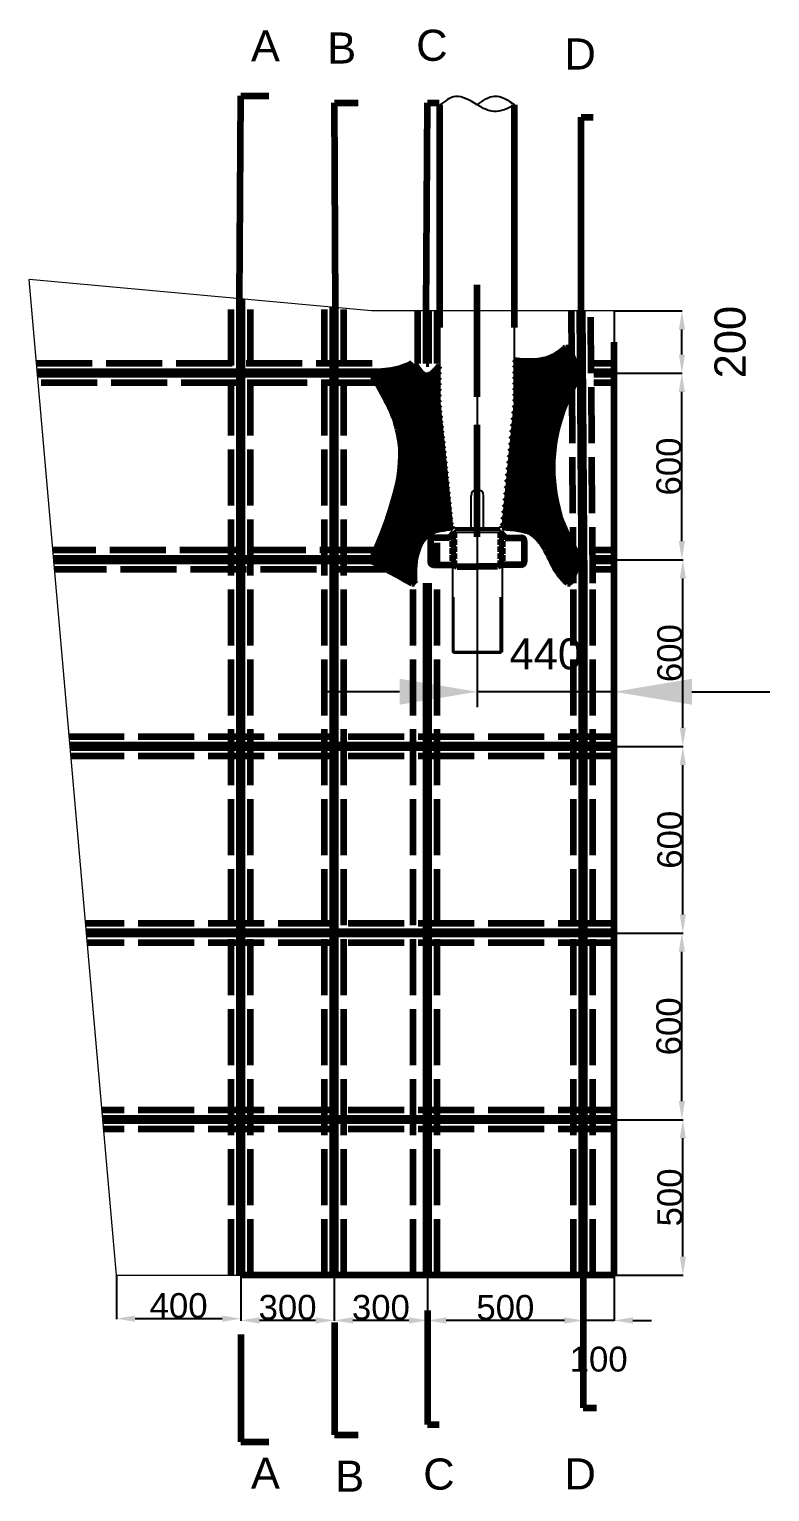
# Model space of a CAD drawing. Header units: millimetres. Extents: x 7488 to 15902, y 1119 to 5821.
# Drawn here: x 7488 to 9868, y 1119 to 5821 of the extents above; entities that cross this region are included whole.
import ezdxf

# ---------------------------------------------------------------- set-up
doc = ezdxf.new("R2010")
doc.units = ezdxf.units.MM
doc.header["$LTSCALE"] = 15
for name, pattern in [('ACAD_ISO02W100', [15, 12, -3]), ('ACAD_ISO03W100', [30, 12, -18]), ('ACAD_ISO04W100', [30, 24, -3, 0, -3])]:
    doc.linetypes.add(name, pattern=pattern)
doc.layers.add('实线', color=7, linetype='Continuous')
doc.styles.get("Standard").update_dxf_attribs({"font": 'arial.ttf', "height": 100})
doc.dimstyles.new('AM_GB$0', dxfattribs={"dimtxt": 3.5, "dimasz": 2.5, "dimexe": 1, "dimexo": 1, "dimgap": 1.5, "dimtad": 1, "dimdsep": 46, "dimtxsty": 'Standard', "dimcen": 0, "dimclrd": 256, "dimclre": 256, "dimclrt": 2, "dimadec": 0, "dimazin": 2, "dimtp": 0.1, "dimtm": 0.1, "dimtfac": 0.71, "dimtdec": 3, "dimtmove": 0, "dimatfit": 3, "dimfxl": 1, "dimlwd": -1, "dimlwe": -1, "dimarcsym": 1})
doc.dimstyles.new('ISO-25', dxfattribs={"dimtxt": 80, "dimasz": 60, "dimexe": 1.25, "dimexo": 0.625, "dimtad": 1, "dimtxsty": 'Standard', "dimcen": 2.5, "dimadec": 0, "dimazin": 0, "dimtfac": 1, "dimtmove": 2, "dimatfit": 3, "dimfxl": 1, "dimarcsym": 0})

# ---------------------------------------------------------------- blocks, each defined once
blk = doc.blocks.new('*D2')
at = {"color": 0, "lineweight": -2, "transparency": 16777216}
for p, q in [((9268, 1814.8), (9268, 1668.5)), ((9368, 1814.8), (9368, 1668.5)), ((9208, 1669.8), (9148, 1669.8)), ((9368, 1669.8), (9268, 1669.8)), ((9428, 1669.8), (9488, 1669.8))]:
    blk.add_line(p, q, dxfattribs=at)
at = {"color": 0, "lineweight": 100, "transparency": 16777216}
for points in [[(9208, 1679.8), (9208, 1659.8), (9268, 1669.8)], [(9428, 1679.8), (9428, 1659.8), (9368, 1669.8)]]:
    blk.add_solid(points, dxfattribs=at)
at = {"layer": 'DEFPOINTS', "color": 0, "lineweight": 100, "transparency": 16777216}
for p in [(9268, 1815.4), (9368, 1815.4), (9268, 1669.8)]:
    blk.add_point(p, dxfattribs=at)
at = {"color": 0, "lineweight": 100, "transparency": 16777216, "insert": (9318, 1545), "char_height": 80, "attachment_point": 5}
blk.add_mtext('100', dxfattribs=at)
blk = doc.blocks.new('*D3')
at = {"color": 0, "lineweight": -2, "transparency": 16777216}
for p, q in [((8768, 1814.8), (8768, 1668.5)), ((9268, 1814.8), (9268, 1668.5)), ((9208, 1669.8), (8828, 1669.8))]:
    blk.add_line(p, q, dxfattribs=at)
at = {"color": 0, "lineweight": 100, "transparency": 16777216}
for points in [[(8828, 1679.8), (8828, 1659.8), (8768, 1669.8)], [(9208, 1679.8), (9208, 1659.8), (9268, 1669.8)]]:
    blk.add_solid(points, dxfattribs=at)
at = {"layer": 'DEFPOINTS', "color": 0, "lineweight": 100, "transparency": 16777216}
for p in [(8768, 1815.4), (9268, 1815.4), (8768, 1669.8)]:
    blk.add_point(p, dxfattribs=at)
at = {"color": 0, "lineweight": 100, "transparency": 16777216, "insert": (9018, 1711.2), "char_height": 80, "attachment_point": 5}
blk.add_mtext('500', dxfattribs=at)
blk = doc.blocks.new('*D4')
at = {"color": 0, "lineweight": -2, "transparency": 16777216}
for p, q in [((8468, 1814.8), (8468, 1668.8)), ((8768, 1814.8), (8768, 1668.8)), ((8708, 1670), (8528, 1670))]:
    blk.add_line(p, q, dxfattribs=at)
at = {"color": 0, "lineweight": 100, "transparency": 16777216}
for points in [[(8528, 1680), (8528, 1660), (8468, 1670)], [(8708, 1680), (8708, 1660), (8768, 1670)]]:
    blk.add_solid(points, dxfattribs=at)
at = {"layer": 'DEFPOINTS', "color": 0, "lineweight": 100, "transparency": 16777216}
for p in [(8468, 1815.4), (8768, 1815.4), (8468, 1670)]:
    blk.add_point(p, dxfattribs=at)
at = {"color": 0, "lineweight": 100, "transparency": 16777216, "insert": (8618, 1711.5), "char_height": 80, "attachment_point": 5}
blk.add_mtext('300', dxfattribs=at)
blk = doc.blocks.new('*D5')
at = {"color": 0, "lineweight": -2, "transparency": 16777216}
for p, q in [((8168, 1814.1), (8168, 1668.8)), ((8468, 1814.1), (8468, 1668.8)), ((8408, 1670), (8228, 1670))]:
    blk.add_line(p, q, dxfattribs=at)
at = {"color": 0, "lineweight": 100, "transparency": 16777216}
for points in [[(8228, 1680), (8228, 1660), (8168, 1670)], [(8408, 1680), (8408, 1660), (8468, 1670)]]:
    blk.add_solid(points, dxfattribs=at)
at = {"layer": 'DEFPOINTS', "color": 0, "lineweight": 100, "transparency": 16777216}
for p in [(8168, 1814.8), (8468, 1814.8), (8168, 1670)]:
    blk.add_point(p, dxfattribs=at)
at = {"color": 0, "lineweight": 100, "transparency": 16777216, "insert": (8318, 1711.5), "char_height": 80, "attachment_point": 5}
blk.add_mtext('300', dxfattribs=at)
blk = doc.blocks.new('*D6')
at = {"color": 0, "lineweight": -2, "transparency": 16777216}
for p, q in [((9368.6, 2315.4), (9589.8, 2315.4)), ((9588.6, 1875.4), (9588.6, 2255.4)), ((9368.6, 1815.4), (9589.8, 1815.4))]:
    blk.add_line(p, q, dxfattribs=at)
at = {"color": 0, "lineweight": 100, "transparency": 16777216}
for points in [[(9578.6, 2255.4), (9598.6, 2255.4), (9588.6, 2315.4)], [(9578.6, 1875.4), (9598.6, 1875.4), (9588.6, 1815.4)]]:
    blk.add_solid(points, dxfattribs=at)
at = {"layer": 'DEFPOINTS', "color": 0, "lineweight": 100, "transparency": 16777216}
for p in [(9368, 2315.4), (9588.6, 2315.4), (9368, 1815.4)]:
    blk.add_point(p, dxfattribs=at)
at = {"color": 0, "lineweight": 100, "transparency": 16777216, "insert": (9547.1, 2065.4), "char_height": 80, "attachment_point": 5, "rotation": 90}
blk.add_mtext('500', dxfattribs=at)
blk = doc.blocks.new('*D7')
at = {"color": 0, "lineweight": -2, "transparency": 16777216}
for p, q in [((9369.2, 2915.4), (9586.8, 2915.4)), ((9585.6, 2375.4), (9585.6, 2855.4)), ((9369.2, 2315.4), (9586.8, 2315.4))]:
    blk.add_line(p, q, dxfattribs=at)
at = {"color": 0, "lineweight": 100, "transparency": 16777216}
for points in [[(9575.6, 2855.4), (9595.6, 2855.4), (9585.6, 2915.4)], [(9575.6, 2375.4), (9595.6, 2375.4), (9585.6, 2315.4)]]:
    blk.add_solid(points, dxfattribs=at)
at = {"layer": 'DEFPOINTS', "color": 0, "lineweight": 100, "transparency": 16777216}
for p in [(9368.6, 2915.4), (9585.6, 2915.4), (9368.6, 2315.4)]:
    blk.add_point(p, dxfattribs=at)
at = {"color": 0, "lineweight": 100, "transparency": 16777216, "insert": (9544.1, 2615.4), "char_height": 80, "attachment_point": 5, "rotation": 90}
blk.add_mtext('600', dxfattribs=at)
blk = doc.blocks.new('*D8')
at = {"color": 0, "lineweight": -2, "transparency": 16777216}
for p, q in [((9368.6, 3515.4), (9589.9, 3515.4)), ((9588.6, 2975.4), (9588.6, 3455.4)), ((9368.6, 2915.4), (9589.9, 2915.4))]:
    blk.add_line(p, q, dxfattribs=at)
at = {"color": 0, "lineweight": 100, "transparency": 16777216}
for points in [[(9578.6, 3455.4), (9598.6, 3455.4), (9588.6, 3515.4)], [(9578.6, 2975.4), (9598.6, 2975.4), (9588.6, 2915.4)]]:
    blk.add_solid(points, dxfattribs=at)
at = {"layer": 'DEFPOINTS', "color": 0, "lineweight": 100, "transparency": 16777216}
for p in [(9368, 3515.4), (9588.6, 3515.4), (9368, 2915.4)]:
    blk.add_point(p, dxfattribs=at)
at = {"color": 0, "lineweight": 100, "transparency": 16777216, "insert": (9547.2, 3215.4), "char_height": 80, "attachment_point": 5, "rotation": 90}
blk.add_mtext('600', dxfattribs=at)
blk = doc.blocks.new('*D9')
at = {"color": 0, "lineweight": -2, "transparency": 16777216}
for p, q in [((9369.2, 4115.4), (9589.9, 4115.4)), ((9588.6, 3575.4), (9588.6, 4055.4)), ((9369.2, 3515.4), (9589.9, 3515.4))]:
    blk.add_line(p, q, dxfattribs=at)
at = {"color": 0, "lineweight": 100, "transparency": 16777216}
for points in [[(9578.6, 4055.4), (9598.6, 4055.4), (9588.6, 4115.4)], [(9578.6, 3575.4), (9598.6, 3575.4), (9588.6, 3515.4)]]:
    blk.add_solid(points, dxfattribs=at)
at = {"layer": 'DEFPOINTS', "color": 0, "lineweight": 100, "transparency": 16777216}
for p in [(9368.6, 4115.4), (9588.6, 4115.4), (9368.6, 3515.4)]:
    blk.add_point(p, dxfattribs=at)
at = {"color": 0, "lineweight": 100, "transparency": 16777216, "insert": (9547.1, 3815.4), "char_height": 80, "attachment_point": 5, "rotation": 90}
blk.add_mtext('600', dxfattribs=at)
blk = doc.blocks.new('*D10')
at = {"color": 0, "lineweight": -2, "transparency": 16777216}
for p, q in [((9368.6, 4715.4), (9586.8, 4715.4)), ((9585.5, 4175.4), (9585.5, 4655.4)), ((9369.8, 4115.4), (9586.8, 4115.4))]:
    blk.add_line(p, q, dxfattribs=at)
at = {"color": 0, "lineweight": 100, "transparency": 16777216}
for points in [[(9575.5, 4655.4), (9595.5, 4655.4), (9585.5, 4715.4)], [(9575.5, 4175.4), (9595.5, 4175.4), (9585.5, 4115.4)]]:
    blk.add_solid(points, dxfattribs=at)
at = {"layer": 'DEFPOINTS', "color": 0, "lineweight": 100, "transparency": 16777216}
for p in [(9368, 4715.4), (9585.5, 4715.4), (9369.2, 4115.4)]:
    blk.add_point(p, dxfattribs=at)
at = {"color": 0, "lineweight": 100, "transparency": 16777216, "insert": (9544.1, 4415.4), "char_height": 80, "attachment_point": 5, "rotation": 90}
blk.add_mtext('600', dxfattribs=at)
blk = doc.blocks.new('*D11')
at = {"color": 0, "lineweight": -2, "transparency": 16777216}
for p, q in [((7767.7, 1814.7), (7767.7, 1674.4)), ((8168, 1813.5), (8168, 1674.4)), ((8108, 1675.6), (7827.7, 1675.6))]:
    blk.add_line(p, q, dxfattribs=at)
at = {"color": 0, "lineweight": 100, "transparency": 16777216}
for points in [[(7827.7, 1685.6), (7827.7, 1665.6), (7767.7, 1675.6)], [(8108, 1685.6), (8108, 1665.6), (8168, 1675.6)]]:
    blk.add_solid(points, dxfattribs=at)
at = {"layer": 'DEFPOINTS', "color": 0, "lineweight": 100, "transparency": 16777216}
for p in [(7767.7, 1815.4), (8168, 1814.1), (7767.7, 1675.6)]:
    blk.add_point(p, dxfattribs=at)
at = {"color": 0, "lineweight": 100, "transparency": 16777216, "insert": (7967.8, 1717.1), "char_height": 100, "attachment_point": 5}
blk.add_mtext('{\\H0.8x;400}', dxfattribs=at)
blk = doc.blocks.new('*D12')
at = {"color": 0, "lineweight": -2, "transparency": 16777216}
for p, q in [((9368.6, 4915.4), (9586.9, 4915.4)), ((9585.7, 4775.4), (9585.7, 4855.4)), ((9369.2, 4715.4), (9586.9, 4715.4))]:
    blk.add_line(p, q, dxfattribs=at)
at = {"color": 0, "lineweight": 100, "transparency": 16777216}
for points in [[(9575.7, 4855.4), (9595.7, 4855.4), (9585.7, 4915.4)], [(9575.7, 4775.4), (9595.7, 4775.4), (9585.7, 4715.4)]]:
    blk.add_solid(points, dxfattribs=at)
at = {"layer": 'DEFPOINTS', "color": 0, "lineweight": 100, "transparency": 16777216}
for p in [(9368, 4915.4), (9585.7, 4915.4), (9368.6, 4715.4)]:
    blk.add_point(p, dxfattribs=at)
at = {"color": 0, "lineweight": 100, "transparency": 16777216, "insert": (9741, 4815.4), "char_height": 100, "attachment_point": 5, "rotation": 90}
blk.add_mtext('200', dxfattribs=at)
blk = doc.blocks.new('*D24')
at = {"linetype": 'ByBlock', "transparency": 16777216}
for p, q in [((8928, 4915.4), (8928, 3641.2)), ((9368, 4915.4), (9368, 3641.2)), ((8678, 3691.2), (8428, 3691.2)), ((9368, 3691.2), (8928, 3691.2)), ((9618, 3691.2), (9868, 3691.2))]:
    blk.add_line(p, q, dxfattribs=at)
at = {"linetype": 'ByBlock', "lineweight": 100, "transparency": 16777216}
for points in [[(8678, 3732.9), (8678, 3649.6), (8928, 3691.2)], [(9618, 3732.9), (9618, 3649.6), (9368, 3691.2)]]:
    blk.add_solid(points, dxfattribs=at)
at = {"layer": 'DEFPOINTS', "color": 0, "linetype": 'ByBlock', "lineweight": 100, "transparency": 16777216}
for p in [(8928, 4915.4), (9368, 4915.4), (8928, 3691.2)]:
    blk.add_point(p, dxfattribs=at)
at = {"color": 2, "linetype": 'ByBlock', "lineweight": 13, "transparency": 16777216, "insert": (9148, 3812.3), "char_height": 100, "attachment_point": 5}
blk.add_mtext('{\\C0;440}', dxfattribs=at)

msp = doc.modelspace()

# ---------------------------------------------------------------- hatches: boundary and pattern name
at = {"lineweight": 100}
h = msp.add_hatch(dxfattribs=at)
h.set_pattern_fill('ANSI31', color=256, scale=4)
h.set_pattern_definition([(45, (-46, 0), (-8.980256, 8.980256), [])])
edge = h.paths.add_edge_path()
edge.add_line((8807.964, 4619.967), (8807.964, 4740.329))
edge.add_spline(control_points=[(8807.964, 4740.329), (8792.178, 4723.154), (8761.409, 4689.675), (8737.572, 4727.812), (8725.964, 4746.382)], knot_values=[0, 0, 0, 0, 56.04500907, 109.24183661, 109.24183661, 109.24183661, 109.24183661], degree=3, periodic=0)
edge.add_line((8725.964, 4746.382), (8717.964, 4746.382))
edge.add_spline(control_points=[(8717.964, 4746.382), (8702.779, 4739.665), (8662.323, 4721.769), (8617.843, 4720.3), (8590.059, 4719.382)], knot_values=[0, 0, 0, 0, 49.45273797, 131.74567738, 131.74567738, 131.74567738, 131.74567738], degree=3, periodic=0)
edge.add_line((8590.059, 4719.382), (8590.059, 4711.382))
edge.add_spline(control_points=[(8590.059, 4711.382), (8625.754, 4649.665), (8733.033, 4464.177), (8647.28, 4257.375), (8590.059, 4119.382)], knot_values=[0, 0, 0, 0, 206.17339699, 619.64400009, 619.64400009, 619.64400009, 619.64400009], degree=3, periodic=0)
edge.add_line((8590.059, 4119.382), (8590.059, 4111.382))
edge.add_spline(control_points=[(8590.059, 4111.382), (8632.694, 4087.63), (8675.329, 4063.878), (8717.964, 4040.126)], knot_values=[0, 0, 0, 0, 146.41407481, 146.41407481, 146.41407481, 146.41407481], degree=3, periodic=0)
edge.add_line((8717.964, 4040.126), (8725.964, 4040.126))
edge.add_spline(control_points=[(8725.964, 4040.126), (8724.563, 4071.105), (8721.968, 4128.484), (8765.281, 4212.539), (8820.641, 4217.512), (8847.964, 4219.967)], knot_values=[0, 0, 0, 0, 93.27612305, 172.76561784, 250.23252589, 250.23252589, 250.23252589, 250.23252589], degree=3, periodic=0)
edge.add_line((8847.964, 4219.967), (8807.964, 4619.967))
h.paths.add_polyline_path([(9249.518, 4132.107), (9249.637, 4131.888), (9250.673, 4129.986)])
h.paths.add_polyline_path([(9236.291, 4156.738), (9236.94, 4155.511), (9235.815, 4157.647), (9234.693, 4159.785), (9233.576, 4161.925), (9232.463, 4164.067), (9231.355, 4166.211), (9230.251, 4168.358), (9229.153, 4170.507), (9228.06, 4172.658), (9226.972, 4174.812), (9225.89, 4176.968), (9224.814, 4179.128), (9223.745, 4181.29), (9222.681, 4183.456), (9221.624, 4185.624), (9220.574, 4187.796), (9219.531, 4189.971), (9218.496, 4192.149), (9217.467, 4194.331), (9216.447, 4196.517), (9215.434, 4198.706), (9214.429, 4200.9), (9213.433, 4203.097), (9212.446, 4205.298), (9211.467, 4207.503), (9210.497, 4209.713), (9209.536, 4211.927), (9208.585, 4214.145), (9207.644, 4216.368), (9206.712, 4218.596), (9205.791, 4220.828), (9204.879, 4223.066), (9203.979, 4225.308), (9203.089, 4227.556), (9202.21, 4229.808), (9201.343, 4232.066), (9200.486, 4234.329), (9199.642, 4236.598), (9198.809, 4238.872), (9197.988, 4241.152), (9197.179, 4243.438), (9196.381, 4245.728), (9195.596, 4248.024), (9194.822, 4250.325), (9194.06, 4252.631), (9193.31, 4254.942), (9192.571, 4257.259), (9191.845, 4259.58), (9191.13, 4261.906), (9190.427, 4264.236), (9189.735, 4266.572), (9189.055, 4268.912), (9188.387, 4271.256), (9187.731, 4273.605), (9187.086, 4275.958), (9186.453, 4278.316), (9185.832, 4280.678), (9185.223, 4283.044), (9184.625, 4285.414), (9184.039, 4287.788), (9183.464, 4290.166), (9182.901, 4292.548), (9182.35, 4294.933), (9181.811, 4297.322), (9181.283, 4299.715), (9180.766, 4302.112), (9180.262, 4304.512), (9179.769, 4306.915), (9179.287, 4309.322), (9178.818, 4311.732), (9178.359, 4314.145), (9177.913, 4316.561), (9177.478, 4318.98), (9177.054, 4321.403), (9176.642, 4323.828), (9176.242, 4326.255), (9175.853, 4328.686), (9175.476, 4331.119), (9175.11, 4333.555), (9174.756, 4335.994), (9174.414, 4338.434), (9174.082, 4340.878), (9173.763, 4343.323), (9173.455, 4345.771), (9173.158, 4348.22), (9172.873, 4350.672), (9172.6, 4353.126), (9172.337, 4355.582), (9172.087, 4358.039), (9171.848, 4360.499), (9171.62, 4362.96), (9171.404, 4365.422), (9171.199, 4367.886), (9171.005, 4370.352), (9170.823, 4372.819), (9170.653, 4375.287), (9170.494, 4377.757), (9170.346, 4380.228), (9170.21, 4382.699), (9170.085, 4385.172), (9169.971, 4387.646), (9169.869, 4390.12), (9169.779, 4392.596), (9169.699, 4395.072), (9169.631, 4397.549), (9169.575, 4400.026), (9169.529, 4402.504), (9169.495, 4404.982), (9169.473, 4407.461), (9169.461, 4409.939), (9169.461, 4412.418), (9169.473, 4414.898), (9169.495, 4417.377), (9169.529, 4419.856), (9169.574, 4422.335), (9169.631, 4424.814), (9169.699, 4427.292), (9169.778, 4429.771), (9169.868, 4432.248), (9169.97, 4434.726), (9170.083, 4437.203), (9170.207, 4439.679), (9170.342, 4442.154), (9170.489, 4444.629), (9170.646, 4447.103), (9170.815, 4449.576), (9170.995, 4452.048), (9171.187, 4454.518), (9171.389, 4456.988), (9171.603, 4459.456), (9171.828, 4461.924), (9172.064, 4464.389), (9172.312, 4466.854), (9172.57, 4469.316), (9172.84, 4471.778), (9173.121, 4474.237), (9173.413, 4476.695), (9173.716, 4479.151), (9174.03, 4481.605), (9174.355, 4484.057), (9174.691, 4486.507), (9175.039, 4488.955), (9175.398, 4491.4), (9175.767, 4493.844), (9176.148, 4496.285), (9176.54, 4498.723), (9176.943, 4501.16), (9177.357, 4503.593), (9177.782, 4506.024), (9178.218, 4508.452), (9178.665, 4510.878), (9179.124, 4513.3), (9179.593, 4515.72), (9180.073, 4518.136), (9180.564, 4520.55), (9181.067, 4522.96), (9181.58, 4525.367), (9182.104, 4527.771), (9182.639, 4530.171), (9183.186, 4532.568), (9183.743, 4534.961), (9184.311, 4537.351), (9184.89, 4539.737), (9185.48, 4542.119), (9186.081, 4544.498), (9186.693, 4546.872), (9187.316, 4549.243), (9187.95, 4551.609), (9188.595, 4553.971), (9189.251, 4556.329), (9189.917, 4558.683), (9190.595, 4561.032), (9191.283, 4563.377), (9191.982, 4565.718), (9192.692, 4568.054), (9193.413, 4570.385), (9194.145, 4572.711), (9194.888, 4575.033), (9195.642, 4577.35), (9196.406, 4579.661), (9197.181, 4581.968), (9197.967, 4584.27), (9198.764, 4586.566), (9199.572, 4588.857), (9200.391, 4591.143), (9201.22, 4593.424), (9202.059, 4595.699), (9202.909, 4597.969), (9203.769, 4600.235), (9204.639, 4602.495), (9205.519, 4604.751), (9206.408, 4607.001), (9207.307, 4609.248), (9208.214, 4611.489), (9209.131, 4613.727), (9210.056, 4615.959), (9210.99, 4618.188), (9211.932, 4620.413), (9212.882, 4622.633), (9213.84, 4624.85), (9214.806, 4627.063), (9215.78, 4629.271), (9216.761, 4631.477), (9217.749, 4633.679), (9218.744, 4635.877), (9219.746, 4638.072), (9220.754, 4640.263), (9221.769, 4642.452), (9222.79, 4644.637), (9223.817, 4646.82), (9224.85, 4648.999), (9225.889, 4651.176), (9226.933, 4653.35), (9227.982, 4655.521), (9229.036, 4657.69), (9230.095, 4659.857), (9231.159, 4662.021), (9232.227, 4664.183), (9233.3, 4666.343), (9234.376, 4668.501), (9235.457, 4670.657), (9236.541, 4672.811), (9237.628, 4674.963), (9238.719, 4677.114), (9239.813, 4679.263), (9240.91, 4681.411), (9242.01, 4683.558), (9243.112, 4685.703), (9244.217, 4687.847), (9245.323, 4689.99), (9246.432, 4692.132), (9247.542, 4694.273), (9248.654, 4696.413), (9249.767, 4698.553), (9250.882, 4700.692), (9251.997, 4702.831), (9253.113, 4704.969), (9254.23, 4707.107), (9255.347, 4709.245), (9256.464, 4711.382), (9256.464, 4719.382), (9256.324, 4719.687), (9256.184, 4719.992), (9256.044, 4720.297), (9255.903, 4720.602), (9255.763, 4720.907), (9255.623, 4721.212), (9255.483, 4721.517), (9255.342, 4721.822), (9255.202, 4722.127), (9255.062, 4722.432), (9254.922, 4722.736), (9254.781, 4723.041), (9254.641, 4723.346), (9254.501, 4723.651), (9254.361, 4723.956), (9254.22, 4724.261), (9254.08, 4724.566), (9253.94, 4724.871), (9253.8, 4725.176), (9253.659, 4725.481), (9253.519, 4725.785), (9253.379, 4726.09), (9253.238, 4726.395), (9253.098, 4726.7), (9252.958, 4727.005), (9252.817, 4727.31), (9252.677, 4727.615), (9252.537, 4727.92), (9252.396, 4728.224), (9252.256, 4728.529), (9252.116, 4728.834), (9251.975, 4729.139), (9251.835, 4729.444), (9251.694, 4729.749), (9251.554, 4730.053), (9251.414, 4730.358), (9251.273, 4730.663), (9251.133, 4730.968), (9250.992, 4731.273), (9250.852, 4731.577), (9250.711, 4731.882), (9250.571, 4732.187), (9250.43, 4732.492), (9250.29, 4732.797), (9250.149, 4733.101), (9250.008, 4733.406), (9249.868, 4733.711), (9249.727, 4734.016), (9249.587, 4734.32), (9249.446, 4734.625), (9249.305, 4734.93), (9249.165, 4735.234), (9249.024, 4735.539), (9248.883, 4735.844), (9248.743, 4736.149), (9248.602, 4736.453), (9248.461, 4736.758), (9248.32, 4737.063), (9248.18, 4737.367), (9248.039, 4737.672), (9247.898, 4737.976), (9247.757, 4738.281), (9247.616, 4738.586), (9247.475, 4738.89), (9247.334, 4739.195), (9247.193, 4739.499), (9247.052, 4739.804), (9246.911, 4740.109), (9246.77, 4740.413), (9246.629, 4740.718), (9246.488, 4741.022), (9246.347, 4741.327), (9246.206, 4741.631), (9246.065, 4741.936), (9245.924, 4742.24), (9245.783, 4742.545), (9245.641, 4742.849), (9245.5, 4743.154), (9245.359, 4743.458), (9245.218, 4743.762), (9245.076, 4744.067), (9244.935, 4744.371), (9244.794, 4744.676), (9244.652, 4744.98), (9244.511, 4745.284), (9244.369, 4745.589), (9244.228, 4745.893), (9244.086, 4746.197), (9243.945, 4746.502), (9243.803, 4746.806), (9243.662, 4747.11), (9243.52, 4747.414), (9243.378, 4747.719), (9243.237, 4748.023), (9243.095, 4748.327), (9242.953, 4748.631), (9242.811, 4748.936), (9242.669, 4749.24), (9242.528, 4749.544), (9242.386, 4749.848), (9242.244, 4750.152), (9242.102, 4750.456), (9241.96, 4750.76), (9241.818, 4751.064), (9241.676, 4751.368), (9241.534, 4751.673), (9241.392, 4751.977), (9241.249, 4752.281), (9241.107, 4752.585), (9240.965, 4752.889), (9240.823, 4753.192), (9240.68, 4753.496), (9240.538, 4753.8), (9240.396, 4754.104), (9240.253, 4754.408), (9240.111, 4754.712), (9239.968, 4755.016), (9239.826, 4755.32), (9239.683, 4755.624), (9239.541, 4755.927), (9239.398, 4756.231), (9239.256, 4756.535), (9239.113, 4756.839), (9238.97, 4757.143), (9238.828, 4757.446), (9238.685, 4757.75), (9238.542, 4758.054), (9238.399, 4758.358), (9238.257, 4758.661), (9238.114, 4758.965), (9237.971, 4759.269), (9237.828, 4759.572), (9237.685, 4759.876), (9237.542, 4760.18), (9237.399, 4760.483), (9237.256, 4760.787), (9237.113, 4761.091), (9236.97, 4761.394), (9236.827, 4761.698), (9236.684, 4762.001), (9236.541, 4762.305), (9236.398, 4762.608), (9236.254, 4762.912), (9236.111, 4763.215), (9235.968, 4763.519), (9235.825, 4763.822), (9235.681, 4764.126), (9235.538, 4764.429), (9235.395, 4764.733), (9235.251, 4765.036), (9235.108, 4765.34), (9234.965, 4765.643), (9234.821, 4765.947), (9234.678, 4766.25), (9234.534, 4766.553), (9234.391, 4766.857), (9234.247, 4767.16), (9234.104, 4767.463), (9233.96, 4767.767), (9233.816, 4768.07), (9233.673, 4768.373), (9233.529, 4768.677), (9233.385, 4768.98), (9233.242, 4769.283), (9233.098, 4769.587), (9232.954, 4769.89), (9232.811, 4770.193), (9232.667, 4770.497), (9232.523, 4770.8), (9232.379, 4771.103), (9232.236, 4771.406), (9232.092, 4771.709), (9231.948, 4772.013), (9231.804, 4772.316), (9231.66, 4772.619), (9231.516, 4772.922), (9231.372, 4773.225), (9231.228, 4773.529), (9231.084, 4773.832), (9230.94, 4774.135), (9230.796, 4774.438), (9230.652, 4774.741), (9230.508, 4775.044), (9230.364, 4775.348), (9230.22, 4775.651), (9230.076, 4775.954), (9229.932, 4776.257), (9229.788, 4776.56), (9229.644, 4776.863), (9229.5, 4777.166), (9229.355, 4777.469), (9229.211, 4777.772), (9229.067, 4778.075), (9228.923, 4778.378), (9228.779, 4778.681), (9228.634, 4778.985), (9228.49, 4779.288), (9228.346, 4779.591), (9228.202, 4779.894), (9228.057, 4780.197), (9227.913, 4780.5), (9227.769, 4780.803), (9227.624, 4781.106), (9227.48, 4781.409), (9227.336, 4781.712), (9227.191, 4782.015), (9227.047, 4782.318), (9226.903, 4782.621), (9226.758, 4782.924), (9226.614, 4783.227), (9226.47, 4783.53), (9226.325, 4783.832), (9226.181, 4784.135), (9226.036, 4784.438), (9225.892, 4784.741), (9225.747, 4785.044), (9225.603, 4785.347), (9225.458, 4785.65), (9225.314, 4785.953), (9225.169, 4786.256), (9225.025, 4786.559), (9224.88, 4786.862), (9224.736, 4787.165), (9224.591, 4787.468), (9224.447, 4787.771), (9224.302, 4788.073), (9224.158, 4788.376), (9224.013, 4788.679), (9223.869, 4788.982), (9223.724, 4789.285), (9223.58, 4789.588), (9223.435, 4789.891), (9223.29, 4790.194), (9223.146, 4790.497), (9223.001, 4790.799), (9222.857, 4791.102), (9222.712, 4791.405), (9222.567, 4791.708), (9222.423, 4792.011), (9222.278, 4792.314), (9222.134, 4792.617), (9221.989, 4792.919), (9221.844, 4793.222), (9221.7, 4793.525), (9221.555, 4793.828), (9221.411, 4794.131), (9221.266, 4794.434), (9221.121, 4794.737), (9220.977, 4795.039), (9220.832, 4795.342), (9220.687, 4795.645), (9220.543, 4795.948), (9220.398, 4796.251), (9220.253, 4796.554), (9220.109, 4796.857), (9219.964, 4797.159), (9211.964, 4797.159), (9211.44, 4796.714), (9210.915, 4796.268), (9210.39, 4795.822), (9209.865, 4795.376), (9209.34, 4794.931), (9208.815, 4794.486), (9208.29, 4794.041), (9207.764, 4793.596), (9207.239, 4793.152), (9206.713, 4792.709), (9206.187, 4792.266), (9205.66, 4791.824), (9205.133, 4791.382), (9204.606, 4790.941), (9204.079, 4790.501), (9203.551, 4790.061), (9203.023, 4789.623), (9202.494, 4789.185), (9201.965, 4788.748), (9201.435, 4788.313), (9200.905, 4787.878), (9200.374, 4787.445), (9199.843, 4787.013), (9199.311, 4786.582), (9198.778, 4786.152), (9198.245, 4785.724), (9197.711, 4785.297), (9197.176, 4784.871), (9196.64, 4784.448), (9196.104, 4784.025), (9195.567, 4783.605), (9195.029, 4783.186), (9194.491, 4782.768), (9193.951, 4782.353), (9193.411, 4781.939), (9192.869, 4781.527), (9192.327, 4781.118), (9191.784, 4780.71), (9191.239, 4780.304), (9190.694, 4779.901), (9190.147, 4779.499), (9189.6, 4779.1), (9189.051, 4778.703), (9188.502, 4778.309), (9187.951, 4777.916), (9187.399, 4777.527), (9186.845, 4777.139), (9186.291, 4776.755), (9185.735, 4776.373), (9185.178, 4775.993), (9184.619, 4775.617), (9184.059, 4775.243), (9183.498, 4774.872), (9182.936, 4774.503), (9182.372, 4774.138), (9181.806, 4773.776), (9181.239, 4773.416), (9180.671, 4773.06), (9180.101, 4772.707), (9179.529, 4772.358), (9178.956, 4772.011), (9178.381, 4771.668), (9177.805, 4771.328), (9177.227, 4770.991), (9176.647, 4770.658), (9176.065, 4770.329), (9175.482, 4770.003), (9174.897, 4769.681), (9174.31, 4769.362), (9173.722, 4769.047), (9173.132, 4768.736), (9172.54, 4768.428), (9171.946, 4768.124), (9171.351, 4767.823), (9170.754, 4767.526), (9170.155, 4767.232), (9169.554, 4766.941), (9168.952, 4766.655), (9168.349, 4766.371), (9167.744, 4766.091), (9167.137, 4765.815), (9166.528, 4765.542), (9165.918, 4765.272), (9165.307, 4765.006), (9164.694, 4764.743), (9164.079, 4764.483), (9163.463, 4764.227), (9162.845, 4763.974), (9162.226, 4763.724), (9161.605, 4763.478), (9160.983, 4763.235), (9160.359, 4762.995), (9159.734, 4762.758), (9159.108, 4762.525), (9158.48, 4762.295), (9157.851, 4762.068), (9157.22, 4761.844), (9156.588, 4761.623), (9155.954, 4761.405), (9155.32, 4761.191), (9154.683, 4760.98), (9154.046, 4760.771), (9153.407, 4760.566), (9152.767, 4760.364), (9152.125, 4760.165), (9151.483, 4759.969), (9150.839, 4759.776), (9150.194, 4759.586), (9149.547, 4759.399), (9148.899, 4759.215), (9148.251, 4759.034), (9147.6, 4758.855), (9146.949, 4758.68), (9146.297, 4758.508), (9145.643, 4758.338), (9144.988, 4758.172), (9144.332, 4758.008), (9143.675, 4757.847), (9143.017, 4757.689), (9142.358, 4757.533), (9141.697, 4757.381), (9141.036, 4757.231), (9140.373, 4757.084), (9139.71, 4756.94), (9139.045, 4756.798), (9138.38, 4756.66), (9137.713, 4756.523), (9137.046, 4756.39), (9136.377, 4756.259), (9135.707, 4756.131), (9135.037, 4756.006), (9134.365, 4755.883), (9133.693, 4755.762), (9133.02, 4755.645), (9132.345, 4755.53), (9131.67, 4755.417), (9130.994, 4755.307), (9130.317, 4755.2), (9129.64, 4755.095), (9128.961, 4754.992), (9128.282, 4754.892), (9127.602, 4754.795), (9126.921, 4754.699), (9126.239, 4754.607), (9125.556, 4754.516), (9124.873, 4754.429), (9124.189, 4754.343), (9123.504, 4754.26), (9122.818, 4754.179), (9122.132, 4754.101), (9121.445, 4754.024), (9120.757, 4753.951), (9120.069, 4753.879), (9119.38, 4753.81), (9118.69, 4753.743), (9118, 4753.678), (9117.309, 4753.615), (9116.618, 4753.555), (9115.925, 4753.497), (9115.233, 4753.441), (9114.539, 4753.387), (9113.846, 4753.335), (9113.151, 4753.285), (9112.456, 4753.238), (9111.761, 4753.193), (9111.065, 4753.149), (9110.368, 4753.108), (9109.671, 4753.069), (9108.974, 4753.032), (9108.276, 4752.997), (9107.578, 4752.963), (9106.879, 4752.932), (9106.18, 4752.903), (9105.48, 4752.876), (9104.78, 4752.85), (9104.08, 4752.827), (9103.379, 4752.806), (9102.678, 4752.786), (9101.977, 4752.768), (9101.275, 4752.752), (9100.573, 4752.738), (9099.871, 4752.726), (9099.168, 4752.716), (9098.465, 4752.707), (9097.762, 4752.7), (9097.059, 4752.695), (9096.355, 4752.692), (9095.651, 4752.69), (9094.947, 4752.691), (9094.243, 4752.692), (9093.538, 4752.696), (9092.834, 4752.701), (9092.129, 4752.708), (9091.424, 4752.716), (9090.719, 4752.727), (9090.014, 4752.738), (9089.308, 4752.752), (9088.603, 4752.766), (9087.898, 4752.783), (9087.192, 4752.801), (9086.486, 4752.82), (9085.781, 4752.841), (9085.075, 4752.864), (9084.369, 4752.888), (9083.663, 4752.913), (9082.958, 4752.94), (9082.252, 4752.968), (9081.546, 4752.998), (9080.841, 4753.029), (9080.135, 4753.062), (9079.43, 4753.096), (9078.724, 4753.131), (9078.019, 4753.167), (9077.314, 4753.205), (9076.609, 4753.244), (9075.904, 4753.285), (9075.199, 4753.327), (9074.494, 4753.37), (9073.79, 4753.414), (9073.085, 4753.459), (9072.381, 4753.506), (9071.678, 4753.554), (9070.974, 4753.603), (9070.27, 4753.653), (9069.567, 4753.704), (9068.864, 4753.757), (9068.162, 4753.81), (9067.459, 4753.865), (9066.757, 4753.921), (9066.056, 4753.978), (9065.354, 4754.036), (9064.653, 4754.095), (9063.953, 4754.154), (9063.252, 4754.215), (9062.552, 4754.277), (9061.853, 4754.34), (9061.154, 4754.404), (9060.455, 4754.469), (9059.757, 4754.535), (9059.059, 4754.601), (9058.361, 4754.669), (9057.665, 4754.737), (9056.968, 4754.806), (9056.272, 4754.877), (9055.577, 4754.947), (9054.882, 4755.019), (9054.187, 4755.092), (9053.494, 4755.165), (9052.8, 4755.239), (9052.108, 4755.314), (9051.416, 4755.39), (9050.724, 4755.466), (9050.033, 4755.543), (9049.343, 4755.621), (9048.653, 4755.699), (9047.964, 4755.778), (9047.964, 4619.967), (9007.964, 4219.967), (9009.216, 4219.902), (9010.468, 4219.837), (9011.72, 4219.772), (9012.972, 4219.707), (9014.223, 4219.641), (9015.474, 4219.574), (9016.724, 4219.507), (9017.973, 4219.439), (9019.222, 4219.369), (9020.47, 4219.298), (9021.717, 4219.226), (9022.962, 4219.153), (9024.207, 4219.078), (9025.45, 4219.001), (9026.692, 4218.922), (9027.933, 4218.841), (9029.172, 4218.758), (9030.409, 4218.673), (9031.645, 4218.585), (9032.879, 4218.495), (9034.11, 4218.402), (9035.34, 4218.306), (9036.568, 4218.207), (9037.793, 4218.105), (9039.016, 4218), (9040.237, 4217.892), (9041.455, 4217.78), (9042.671, 4217.664), (9043.883, 4217.544), (9045.093, 4217.421), (9046.301, 4217.293), (9047.505, 4217.162), (9048.706, 4217.026), (9049.903, 4216.885), (9051.098, 4216.74), (9052.289, 4216.59), (9053.477, 4216.436), (9054.661, 4216.276), (9055.841, 4216.111), (9057.018, 4215.941), (9058.19, 4215.766), (9059.359, 4215.584), (9060.524, 4215.398), (9061.684, 4215.205), (9062.84, 4215.007), (9063.992, 4214.802), (9065.14, 4214.591), (9066.282, 4214.374), (9067.421, 4214.15), (9068.554, 4213.92), (9069.683, 4213.683), (9070.806, 4213.439), (9071.925, 4213.188), (9073.038, 4212.93), (9074.146, 4212.665), (9075.249, 4212.392), (9076.347, 4212.111), (9077.439, 4211.823), (9078.525, 4211.527), (9079.606, 4211.223), (9080.68, 4210.911), (9081.749, 4210.591), (9082.812, 4210.262), (9083.869, 4209.925), (9084.92, 4209.579), (9085.964, 4209.224), (9087.002, 4208.86), (9088.033, 4208.488), (9089.058, 4208.106), (9090.076, 4207.714), (9091.087, 4207.314), (9092.092, 4206.903), (9093.089, 4206.483), (9094.079, 4206.053), (9095.063, 4205.614), (9096.039, 4205.163), (9097.007, 4204.703), (9097.968, 4204.232), (9098.922, 4203.751), (9099.868, 4203.259), (9100.806, 4202.756), (9101.736, 4202.242), (9102.658, 4201.718), (9103.573, 4201.181), (9104.479, 4200.634), (9105.377, 4200.075), (9106.266, 4199.504), (9107.147, 4198.922), (9108.02, 4198.328), (9108.885, 4197.723), (9109.741, 4197.106), (9110.589, 4196.478), (9111.43, 4195.838), (9112.263, 4195.188), (9113.087, 4194.527), (9113.905, 4193.855), (9114.715, 4193.173), (9115.517, 4192.48), (9116.312, 4191.777), (9117.1, 4191.063), (9117.881, 4190.34), (9118.655, 4189.607), (9119.421, 4188.864), (9120.182, 4188.111), (9120.935, 4187.349), (9121.682, 4186.577), (9122.422, 4185.796), (9123.156, 4185.006), (9123.884, 4184.207), (9124.606, 4183.399), (9125.322, 4182.583), (9126.031, 4181.758), (9126.735, 4180.924), (9127.433, 4180.083), (9128.126, 4179.233), (9128.813, 4178.375), (9129.494, 4177.509), (9130.17, 4176.635), (9130.841, 4175.754), (9131.507, 4174.865), (9132.168, 4173.969), (9132.824, 4173.066), (9133.475, 4172.155), (9134.122, 4171.238), (9134.764, 4170.314), (9135.401, 4169.383), (9136.034, 4168.445), (9136.663, 4167.501), (9137.288, 4166.551), (9137.909, 4165.595), (9138.525, 4164.632), (9139.138, 4163.664), (9139.747, 4162.69), (9140.352, 4161.711), (9140.954, 4160.725), (9141.553, 4159.735), (9142.148, 4158.739), (9142.74, 4157.739), (9143.328, 4156.733), (9143.914, 4155.723), (9144.497, 4154.707), (9145.077, 4153.688), (9145.654, 4152.664), (9146.229, 4151.635), (9146.801, 4150.603), (9147.371, 4149.566), (9147.939, 4148.526), (9148.504, 4147.482), (9149.068, 4146.434), (9149.629, 4145.383), (9150.188, 4144.328), (9150.746, 4143.271), (9151.302, 4142.21), (9151.857, 4141.146), (9152.41, 4140.08), (9152.962, 4139.011), (9153.512, 4137.939), (9154.061, 4136.865), (9154.61, 4135.789), (9155.157, 4134.71), (9155.704, 4133.63), (9156.25, 4132.548), (9156.795, 4131.464), (9157.34, 4130.378), (9157.884, 4129.291), (9158.428, 4128.203), (9158.972, 4127.113), (9159.516, 4126.023), (9160.06, 4124.931), (9160.604, 4123.839), (9161.148, 4122.746), (9161.692, 4121.652), (9162.237, 4120.559), (9162.783, 4119.465), (9163.329, 4118.37), (9163.876, 4117.276), (9164.423, 4116.182), (9164.972, 4115.089), (9165.522, 4113.995), (9166.073, 4112.903), (9166.625, 4111.811), (9167.179, 4110.72), (9167.734, 4109.629), (9168.29, 4108.54), (9168.849, 4107.452), (9169.409, 4106.366), (9169.971, 4105.281), (9170.535, 4104.198), (9171.101, 4103.116), (9171.669, 4102.036), (9172.24, 4100.959), (9172.813, 4099.883), (9173.389, 4098.81), (9173.967, 4097.739), (9174.548, 4096.671), (9175.132, 4095.606), (9175.719, 4094.543), (9176.308, 4093.484), (9176.901, 4092.427), (9177.498, 4091.374), (9178.097, 4090.324), (9178.7, 4089.278), (9179.307, 4088.235), (9179.917, 4087.197), (9180.531, 4086.162), (9181.149, 4085.131), (9181.771, 4084.104), (9182.397, 4083.082), (9183.028, 4082.064), (9183.662, 4081.05), (9184.301, 4080.042), (9184.945, 4079.038), (9185.593, 4078.039), (9186.246, 4077.046), (9186.903, 4076.057), (9187.566, 4075.074), (9188.234, 4074.097), (9188.906, 4073.125), (9189.585, 4072.159), (9190.268, 4071.199), (9190.957, 4070.245), (9191.651, 4069.298), (9192.351, 4068.356), (9193.057, 4067.421), (9193.769, 4066.493), (9194.486, 4065.571), (9195.21, 4064.657), (9195.94, 4063.749), (9196.676, 4062.847), (9197.417, 4061.952), (9198.163, 4061.063), (9198.915, 4060.18), (9199.671, 4059.302), (9200.433, 4058.43), (9201.198, 4057.563), (9201.969, 4056.701), (9202.743, 4055.843), (9203.521, 4054.99), (9204.303, 4054.141), (9205.088, 4053.296), (9205.877, 4052.455), (9206.669, 4051.617), (9207.464, 4050.783), (9208.261, 4049.952), (9209.061, 4049.123), (9209.863, 4048.297), (9210.667, 4047.473), (9211.474, 4046.652), (9212.281, 4045.832), (9213.09, 4045.014), (9213.901, 4044.197), (9214.712, 4043.382), (9215.525, 4042.567), (9216.337, 4041.753), (9217.151, 4040.94), (9217.964, 4040.126), (9225.964, 4040.126), (9236.791, 4065.42), (9236.163, 4156.985)])
h.paths.add_polyline_path([(9242.808, 4144.501), (9242.898, 4144.336), (9242.619, 4144.855)])

# ---------------------------------------------------------------- linework, layer by layer
for p, q in [((8163.964, 4954.258), (8167.903, 5607.441)), ((8167.903, 5607.441), (8257.282, 5607.441)), ((8471.964, 4926.011), (8468.393, 5585.178)), ((8468.393, 5585.178), (8545.228, 5585.178)), ((8763.964, 4915.373), (8768.286, 5584.367)), ((8768.286, 5584.367), (8805.603, 5584.367)), ((8807.964, 4862.36), (8807.964, 5578.092)), ((9047.964, 4862.36), (9047.964, 5578.092)), ((9261.819, 4915.373), (9261.819, 5538.876)), ((9261.819, 5538.876), (9299.994, 5538.876)), ((9211.964, 4797.159), (9219.964, 4797.159)), ((9367.964, 1815.382), (9367.964, 4815.382)), ((8590.059, 4711.382), (8590.059, 4719.382)), ((8763.964, 4746.382), (8771.964, 4746.382)), ((9256.464, 4719.382), (9256.464, 4711.382)), ((9367.964, 4115.382), (9367.964, 4715.382)), ((8838.351, 4186.519), (8787.078, 4186.519)), ((8852.964, 4203.577), (8838.351, 4186.519)), ((9002.964, 4203.577), (9017.577, 4186.519)), ((9017.577, 4186.519), (9068.851, 4186.519)), ((8777.078, 4176.519), (8777.078, 4109.409)), ((9078.851, 4176.519), (9078.851, 4109.409)), ((8590.059, 4111.382), (8590.059, 4119.382)), ((8787.078, 4099.409), (8852.964, 4099.409)), ((8852.964, 4099.409), (8862.773, 4094.169)), ((8862.773, 4094.169), (8927.964, 4094.169)), ((8993.155, 4094.169), (8927.964, 4094.169)), ((9002.964, 4099.409), (8993.155, 4094.169)), ((9068.851, 4099.409), (9002.964, 4099.409)), ((9225.964, 4040.126), (9256.464, 4111.382)), ((9256.464, 4111.382), (9256.464, 4119.382)), ((9367.964, 3515.382), (9367.964, 4115.382)), ((8717.964, 4040.126), (8725.964, 4040.126)), ((9217.964, 4040.126), (9225.964, 4040.126)), ((9367.964, 2915.382), (9367.964, 3515.382)), ((9367.964, 2315.382), (9367.964, 2915.382)), ((9368.589, 2315.382), (7723.921, 2315.382)), ((9367.964, 1815.382), (9367.964, 2315.382)), ((8467.964, 1815.382), (8167.964, 1815.382)), ((8767.964, 1815.382), (8467.964, 1815.382)), ((9267.964, 1815.382), (8767.964, 1815.382)), ((9367.964, 1815.382), (9267.964, 1815.382)), ((9267.964, 1815.382), (9267.964, 1389.038)), ((8768.286, 1702.136), (8768.286, 1335.852)), ((8468.393, 1663.284), (8468.393, 1301.772)), ((8167.903, 1624.355), (8167.903, 1279.509)), ((9267.964, 1389.038), (9311.157, 1389.038)), ((8768.286, 1335.852), (8805.603, 1335.852)), ((8167.903, 1279.509), (8257.282, 1279.509)), ((8468.393, 1301.772), (8545.228, 1301.772))]:
    msp.add_line(p, q, dxfattribs=at)
at = {"color": 7, "linetype": 'ByBlock', "lineweight": 13}
for p, q in [((8587.964, 4915.373), (7487.66, 5016.282)), ((7767.66, 1815.373), (7487.66, 5016.282)), ((9367.964, 4915.373), (8587.964, 4915.373)), ((9367.964, 1815.373), (9367.964, 4915.373)), ((9367.964, 1815.382), (9367.964, 4815.382)), ((7767.66, 1815.373), (9367.964, 1815.373)), ((8067.964, 1815.382), (9367.964, 1815.382))]:
    msp.add_line(p, q, dxfattribs=at)
at = {"linetype": 'ACAD_ISO04W100', "lineweight": 100}
msp.add_line((8927.964, 4189.568), (8927.964, 5016.147), dxfattribs=at)
at = {"linetype": 'ACAD_ISO02W100', "lineweight": 100}
for p, q in [((8136.964, 1815.382), (8136.964, 4956.734)), ((8198.964, 1815.382), (8198.964, 4951.048)), ((8436.964, 1815.382), (8436.964, 4929.221)), ((8498.964, 1815.382), (8498.964, 4923.535)), ((8736.964, 4746.382), (8736.964, 4915.373)), ((8798.964, 4746.382), (8798.964, 4915.373)), ((9231.947, 4772.014), (9230.964, 4915.373)), ((9298.964, 4040.126), (9292.964, 4915.373)), ((8590.059, 4746.382), (7511.269, 4746.382)), ((9367.964, 4746.382), (9302.464, 4746.382)), ((8605.605, 4684.382), (7516.693, 4684.382)), ((9236.964, 4040.126), (9232.68, 4665.096)), ((9367.964, 4684.382), (9302.464, 4684.382)), ((8601.232, 4146.382), (7563.754, 4146.382)), ((8798.964, 4107.37), (8798.964, 4170.472)), ((9367.964, 4146.382), (9302.464, 4146.382)), ((8636.059, 4084.382), (7569.178, 4084.382)), ((9367.964, 4084.382), (9302.464, 4084.382)), ((8722.009, 1815.382), (8722.009, 4040.126)), ((8798.964, 1815.382), (8798.964, 4040.126)), ((9236.964, 1815.382), (9236.964, 4040.126)), ((9298.964, 1815.382), (9298.964, 4040.126)), ((9367.964, 3546.382), (7616.239, 3546.382)), ((9367.964, 3484.382), (7621.663, 3484.382)), ((9367.964, 2946.382), (7668.724, 2946.382)), ((9367.964, 2884.382), (7674.148, 2884.382)), ((9367.964, 2346.382), (7721.21, 2346.382)), ((9367.964, 2284.382), (7726.633, 2284.382))]:
    msp.add_line(p, q, dxfattribs=at)
at = {"color": 1, "lineweight": 100}
for p, q in [((8163.964, 1815.382), (8163.964, 4954.258)), ((8171.964, 1815.382), (8171.964, 4953.524)), ((8463.964, 1815.382), (8463.964, 4926.745)), ((8471.964, 1815.382), (8471.964, 4926.011)), ((8763.964, 4746.382), (8763.964, 4915.373)), ((8771.964, 4746.382), (8771.964, 4915.373)), ((9263.964, 4040.126), (9257.964, 4915.373)), ((9271.964, 4040.126), (9265.964, 4915.373)), ((8590.059, 4719.382), (7513.631, 4719.382)), ((8590.059, 4711.382), (7514.331, 4711.382)), ((9367.964, 4719.382), (9302.464, 4719.382)), ((9367.964, 4711.382), (9302.464, 4711.382)), ((8590.059, 4119.382), (7566.116, 4119.382)), ((8590.059, 4111.382), (7566.816, 4111.382)), ((9367.964, 4119.382), (9302.464, 4119.382)), ((9367.964, 4111.382), (9302.464, 4111.382)), ((8763.964, 1815.382), (8763.964, 4040.126)), ((8771.964, 1815.382), (8771.964, 4040.126)), ((9263.964, 1815.382), (9263.964, 4040.126)), ((9271.964, 1815.382), (9271.964, 4040.126)), ((9367.964, 3519.382), (7618.601, 3519.382)), ((9367.964, 3511.382), (7619.301, 3511.382)), ((9367.964, 2919.382), (7671.086, 2919.382)), ((9367.964, 2911.382), (7671.786, 2911.382)), ((9367.964, 2319.382), (7723.571, 2319.382)), ((9367.964, 2311.382), (7724.271, 2311.382))]:
    msp.add_line(p, q, dxfattribs=at)
at = {"linetype": 'ACAD_ISO02W100', "lineweight": 100, "ltscale": 0.1}
for p, q in [((8847.964, 4197.74), (8847.964, 4099.409)), ((8852.964, 4203.577), (8852.964, 4099.409)), ((9002.964, 4203.577), (9002.964, 4099.409)), ((9007.964, 4197.74), (9007.964, 4099.409))]:
    msp.add_line(p, q, dxfattribs=at)
at = {"lineweight": 100}
for centre, start, end in [((8787.078, 4176.519), 90, 180), ((9068.851, 4176.519), 0, 90), ((8787.078, 4109.409), 180, 270), ((9068.851, 4109.409), 270, 0)]:
    msp.add_arc(centre, 10, start, end, dxfattribs=at)
msp.add_open_spline([(9211.964, 4797.159), (9200.27, 4787.22), (9155.496, 4749.166), (9091.382, 4750.776), (9047.964, 4755.778)], degree=3, knots=[0, 0, 0, 0, 45.38837604, 173.78235814, 173.78235814, 173.78235814, 173.78235814], dxfattribs=at)
for points in [[(9256.464, 4719.382), (9242.046, 4750.575), (9219.964, 4797.159)], [(8717.964, 4746.382), (8671.841, 4728.545), (8590.059, 4719.382)], [(8590.059, 4711.382), (8675.774, 4523.871), (8590.059, 4119.382)], [(8725.964, 4746.382), (8762.431, 4707.652), (8807.964, 4740.329)], [(9256.464, 4119.382), (9199.817, 4236.125), (9199.817, 4589.544), (9256.464, 4711.382)], [(8725.964, 4040.126), (8731.234, 4133.254), (8772.862, 4200.971), (8847.964, 4219.967)], [(9007.964, 4219.967), (9106.35, 4199.45), (9194.734, 4065.257), (9217.964, 4040.126)], [(8590.059, 4111.382), (8717.964, 4040.126)]]:
    msp.add_spline(points, degree=3, dxfattribs=at)
at = {"layer": '实线'}
for p, q in [((8807.964, 4619.967), (8807.964, 4932.841)), ((9047.964, 4619.967), (9047.964, 4932.841)), ((8847.964, 4219.967), (8807.964, 4619.967)), ((9047.964, 4619.967), (9007.964, 4219.967)), ((8907.964, 4216.628), (8907.964, 4321.628)), ((8947.964, 4216.628), (8947.964, 4321.628)), ((8847.964, 4219.967), (8855.225, 4219.967)), ((8857.964, 4210.527), (8847.964, 4203.577)), ((8847.964, 4203.577), (8847.964, 4197.74)), ((9007.964, 4203.577), (8847.964, 4203.577)), ((8855.225, 4219.967), (8857.964, 4216.628)), ((8857.964, 4216.628), (8857.964, 4210.527)), ((8997.964, 4216.628), (8857.964, 4216.628)), ((8997.964, 4210.527), (8857.964, 4210.527)), ((9000.704, 4219.967), (8997.964, 4216.628)), ((8997.964, 4216.628), (8997.964, 4210.527)), ((8997.964, 4210.527), (9007.964, 4203.577)), ((9007.964, 4219.967), (9000.704, 4219.967)), ((9007.964, 4203.577), (9007.964, 4197.74)), ((8847.964, 4099.409), (8847.964, 3819.967)), ((9007.964, 4099.409), (9007.964, 3819.967)), ((9007.964, 3819.967), (8847.964, 3819.967)), ((8852.964, 3814.967), (8847.964, 3819.967)), ((9002.964, 3814.967), (8852.964, 3814.967)), ((9002.964, 3814.967), (9007.964, 3819.967))]:
    msp.add_line(p, q, dxfattribs=at)
at = {"layer": '实线', "linetype": 'ACAD_ISO03W100'}
for p, q in [((8852.964, 3814.967), (8852.964, 4099.409)), ((9002.964, 3814.967), (9002.964, 4099.409))]:
    msp.add_line(p, q, dxfattribs=at)
at = {"layer": '实线'}
msp.add_arc((8927.964, 4321.628), 20, 0, 180, dxfattribs=at)
for points in [[(9047.964, 5578.092), (8980.989, 5556.547), (8927.964, 5578.092), (8857.745, 5604.639), (8807.964, 5578.092)], [(8927.964, 5578.092), (8983.707, 5606.454), (9047.964, 5578.092)]]:
    msp.add_spline(points, degree=3, dxfattribs=at)

# ---------------------------------------------------------------- texts
at = {"lineweight": 100, "char_height": 100, "attachment_point": 1}
for s, width, insert in [('A', 510.83838, (8200.264, 5817.746)), ('B', 224.76892, (8445.467, 5810.942)), ('C ', 129.41243, (8731.536, 5819.733)), ('D', 211.14649, (9208.319, 5791.686)), ('A', 510.83838, (8200.264, 1229.008)), ('C ', 129.41243, (8754.054, 1225.988)), ('D', 211.14649, (9208.319, 1226.489)), ('B', 224.76892, (8471.179, 1219.121))]:
    msp.add_mtext_dynamic_manual_height_columns(s, width=width, gutter_width=500, heights=[0], dxfattribs=dict(at, insert=insert))

# ---------------------------------------------------------------- dimensions: what is measured, and where the dimension line sits
at = {"color": 7, "linetype": 'ByBlock', "lineweight": 13}
dim = msp.add_linear_dim(base=(8927.964, 3691.238), p1=(9367.964, 4915.373), p2=(8927.964, 4915.373), text='{\\C0;<>}', dimstyle='AM_GB$0', override={"dimtxt": 300, "dimasz": 250, "dimexe": 50, "dimexo": 0, "dimgap": 70, "dimdec": 0, "dimadec": 1, "dimtdec": 0, "dimfxl": 1.25}, dxfattribs=at)
dim.commit()
dim.dimension.update_dxf_attribs({"geometry": '*D24', "text_midpoint": (9147.964, 3691.238), "dimtype": 160})
at = {"lineweight": 100}
dim = msp.add_linear_dim(base=(9585.682, 4915.373), p1=(9368.589, 4715.382), p2=(9367.964, 4915.373), angle=90, text='200', dimstyle='ISO-25', dxfattribs=at)
dim.commit()
dim.dimension.update_dxf_attribs({"geometry": '*D12', "text_midpoint": (9741.041, 4815.378)})
for base, p1, p2, picture, middle in [((9585.533, 4715.382), (9369.214, 4115.382), (9367.964, 4715.382), '*D10', (9544.062, 4415.382)), ((9588.61, 4115.382), (9368.589, 3515.382), (9368.589, 4115.382), '*D9', (9547.139, 3815.382)), ((9588.627, 3515.382), (9367.964, 2915.382), (9367.964, 3515.382), '*D8', (9547.156, 3215.382)), ((9585.553, 2915.382), (9368.589, 2315.382), (9368.589, 2915.382), '*D7', (9544.082, 2615.382)), ((9588.588, 2315.382), (9367.964, 1815.382), (9367.964, 2315.382), '*D6', (9547.117, 2065.382))]:
    dim = msp.add_linear_dim(base=base, p1=p1, p2=p2, angle=90, dimstyle='ISO-25', dxfattribs=at)
    dim.commit()
    dim.dimension.update_dxf_attribs({"geometry": picture, "text_midpoint": middle})
dim = msp.add_linear_dim(base=(7767.66, 1675.626), p1=(8167.964, 1814.132), p2=(7767.66, 1815.373), text='{\\H0.8x;400}', dimstyle='ISO-25', dxfattribs=at)
dim.commit()
dim.dimension.update_dxf_attribs({"geometry": '*D11', "text_midpoint": (7967.812, 1717.097)})
for base, p1, p2, picture, middle in [((8167.964, 1670.026), (8467.964, 1814.757), (8167.964, 1814.757), '*D5', (8317.964, 1711.524)), ((8467.964, 1670.026), (8767.964, 1815.382), (8467.964, 1815.382), '*D4', (8617.964, 1711.524)), ((8767.964, 1669.755), (9267.964, 1815.382), (8767.964, 1815.382), '*D3', (9017.964, 1711.226)), ((9267.964, 1669.755), (9367.964, 1815.382), (9267.964, 1815.382), '*D2', (9317.964, 1545.03))]:
    dim = msp.add_linear_dim(base=base, p1=p1, p2=p2, dimstyle='ISO-25', dxfattribs=at)
    dim.commit()
    dim.dimension.update_dxf_attribs({"geometry": picture, "text_midpoint": middle})

doc.saveas('drawing.dxf')
